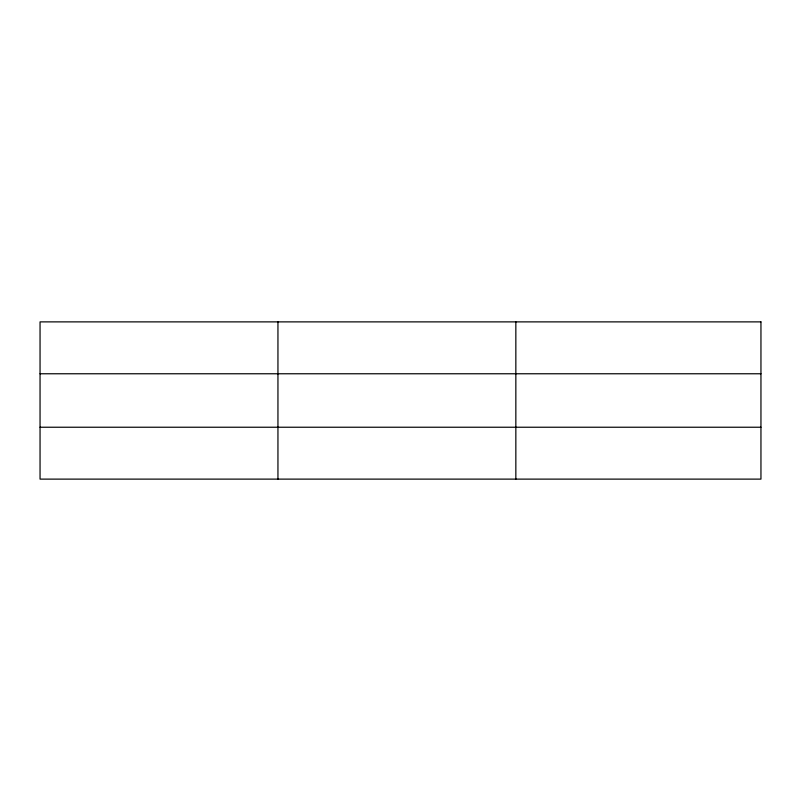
<?xml version="1.0" encoding="UTF-8"?>
<svg xmlns="http://www.w3.org/2000/svg" width="801" height="801" viewBox="0 0 801 801"><rect width="100%" height="100%" fill="white"/><g stroke="black" fill="none" stroke-linecap="round" stroke-linejoin="round"><path stroke-width="1.2" d="M277.947 479.118L277.947 321.882M515.844 479.118L515.844 321.882M40.05 373.767L760.95 373.767M40.05 427.233L760.95 427.233M760.95 321.882L760.95 479.118L40.05 479.118L40.05 321.882L760.95 321.882"/></g></svg>
